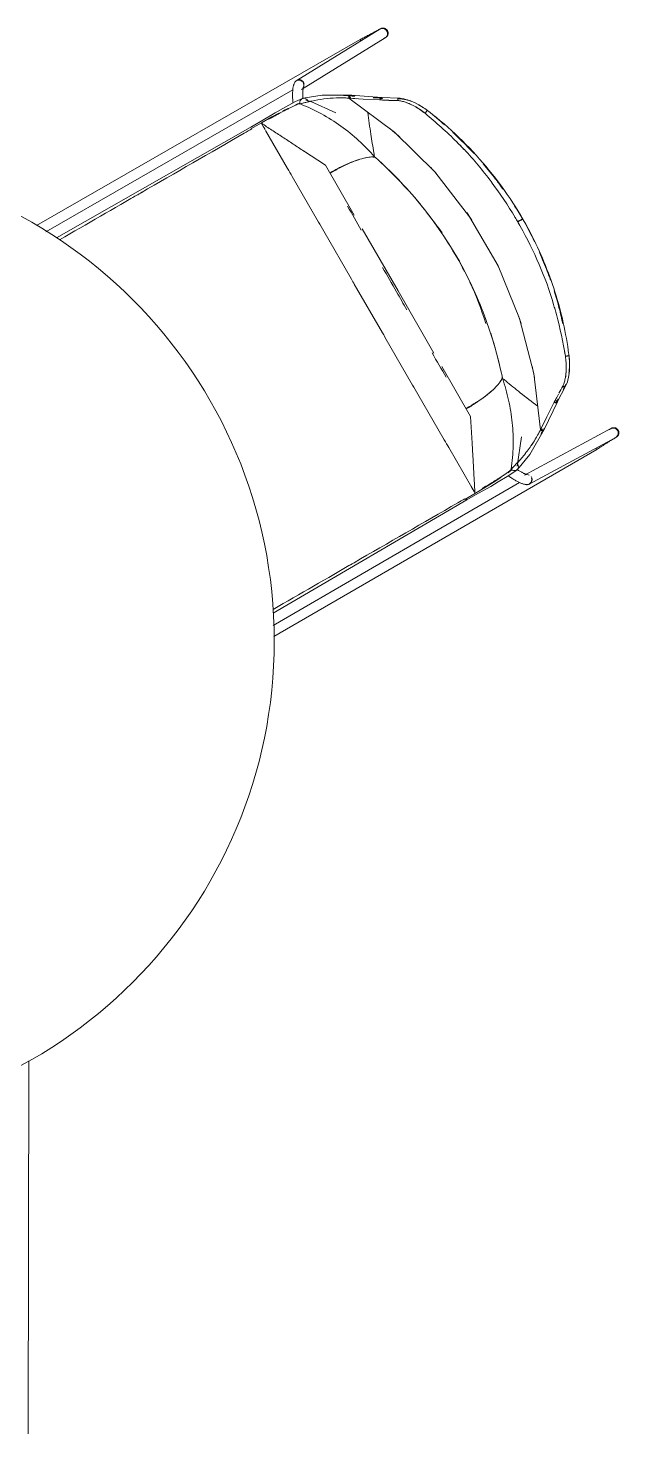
# Model space of a CAD drawing. Header units: millimetres. Extents: x 155927 to 317870, y -36033 to 97293.
# Drawn here: x 195784 to 196427, y 32058 to 33588 of the extents above; entities that cross this region are included whole.
import ezdxf

# ---------------------------------------------------------------- set-up
doc = ezdxf.new("R2010")
doc.units = ezdxf.units.MM
doc.header["$MEASUREMENT"] = 0
doc.layers.add('I-FURN', color=8, linetype='CONTINUOUS', lineweight=9)

msp = doc.modelspace()

# ---------------------------------------------------------------- linework, layer by layer
at = {"layer": 'I-FURN'}
for p, q in [((196167, 33586.7), (196076, 33530.5)), ((196160, 33583), (196160.7, 33583.3)), ((196160.7, 33583.3), (196161.3, 33583.7)), ((196161.3, 33583.7), (196162, 33584)), ((196162, 33584), (196162.6, 33584.3)), ((196162.6, 33584.3), (196163.2, 33584.6)), ((196163.2, 33584.6), (196163.7, 33584.9)), ((196163.7, 33584.9), (196164.2, 33585.2)), ((196164.2, 33585.2), (196164.7, 33585.5)), ((196164.7, 33585.5), (196165.2, 33585.7)), ((196165.2, 33585.7), (196165.6, 33585.9)), ((196165.6, 33585.9), (196166, 33586.1)), ((196166, 33586.1), (196166.3, 33586.3)), ((196166.3, 33586.3), (196166.7, 33586.5)), ((196166.7, 33586.5), (196166.9, 33586.6)), ((196166.9, 33586.6), (196167.2, 33586.8)), ((196167.1, 33586.7), (196168.4, 33587.3)), ((196167.2, 33586.8), (196167.4, 33586.9)), ((196167.4, 33586.9), (196167.3, 33586.8)), ((196167.4, 33586.9), (196167.6, 33587)), ((196167.6, 33587), (196167.4, 33586.9)), ((196167.7, 33587.1), (196167.6, 33587)), ((196167.6, 33587), (196167.7, 33587)), ((196167.7, 33587), (196167.8, 33587.1)), ((196167.8, 33587.1), (196167.7, 33587.1)), ((196167.8, 33587.1), (196167.8, 33587.1)), ((196167.8, 33587.1), (196167.9, 33587.1)), ((196167.9, 33587.1), (196167.8, 33587.1)), ((196167.9, 33587.1), (196168.1, 33587.2)), ((196167.9, 33587.1), (196167.9, 33587.1)), ((196168.1, 33587.2), (196168.3, 33587.3)), ((196168.3, 33587.3), (196168.5, 33587.4)), ((196168.4, 33587.3), (196169.8, 33587.4)), ((196168.5, 33587.4), (196168.7, 33587.5)), ((196168.7, 33587.5), (196168.9, 33587.6)), ((196168.9, 33587.6), (196169.1, 33587.6)), ((196169.1, 33587.6), (196169.3, 33587.7)), ((196169.3, 33587.7), (196169.5, 33587.7)), ((196169.5, 33587.7), (196169.7, 33587.7)), ((196169.7, 33587.7), (196170, 33587.8)), ((196169.8, 33587.4), (196171.2, 33587.2)), ((196170, 33587.8), (196170.2, 33587.8)), ((196170.2, 33587.8), (196170.4, 33587.8)), ((196170.4, 33587.8), (196170.6, 33587.8)), ((196170.6, 33587.8), (196170.8, 33587.8)), ((196170.8, 33587.8), (196171.1, 33587.7)), ((196171.1, 33587.7), (196171.3, 33587.7)), ((196171.2, 33587.2), (196172.5, 33586.7)), ((196171.3, 33587.7), (196171.5, 33587.7)), ((196171.5, 33587.7), (196171.7, 33587.6)), ((196171.7, 33587.6), (196171.9, 33587.6)), ((196171.9, 33587.6), (196172.1, 33587.5)), ((196172.1, 33587.5), (196172.3, 33587.4)), ((196172.3, 33587.4), (196172.6, 33587.4)), ((196172.5, 33586.7), (196173.6, 33585.8)), ((196172.6, 33587.4), (196172.8, 33587.3)), ((196172.8, 33587.3), (196173, 33587.2)), ((196173, 33587.2), (196173.1, 33587.1)), ((196173.1, 33587.1), (196173.3, 33587)), ((196173.3, 33587), (196173.5, 33586.8)), ((196173.5, 33586.8), (196173.7, 33586.7)), ((196173.6, 33585.8), (196174.5, 33584.6)), ((196173.7, 33586.7), (196173.9, 33586.6)), ((196173.9, 33586.6), (196174, 33586.4)), ((196174, 33586.4), (196174.2, 33586.3)), ((196174.2, 33586.3), (196174.4, 33586.1)), ((196174.4, 33586.1), (196174.5, 33586)), ((196174.5, 33586), (196174.7, 33585.8)), ((196174.5, 33584.6), (196175.1, 33583.3)), ((196174.7, 33585.8), (196174.8, 33585.6)), ((196174.8, 33585.6), (196174.9, 33585.5)), ((196174.9, 33585.5), (196175.1, 33585.3)), ((196175.1, 33585.3), (196175.2, 33585.1)), ((196175.1, 33583.3), (196175.2, 33581.9)), ((196175.2, 33585.1), (196175.2, 33585)), ((196175.2, 33585), (196175.3, 33584.8)), ((196175.3, 33584.8), (196175.4, 33584.6)), ((196175.4, 33584.6), (196175.5, 33584.4)), ((196175.5, 33584.4), (196175.6, 33584.2)), ((196175.6, 33584.2), (196175.7, 33584)), ((196175.7, 33584), (196175.7, 33583.8)), ((196175.7, 33583.8), (196175.8, 33583.6)), ((196175.8, 33583.6), (196175.8, 33583.4)), ((196175.8, 33583.4), (196175.9, 33583.2)), ((196145.4, 33575.3), (195793.5, 33373.1)), ((196081.8, 33521.1), (196172.7, 33577.3)), ((196145.4, 33575.2), (196146.4, 33575.7)), ((196145.4, 33575.2), (196145.5, 33575)), ((196145.5, 33575), (196145.8, 33574.5)), ((196145.8, 33574.5), (196146.2, 33573.7)), ((196146.4, 33575.7), (196147.3, 33576.2)), ((196147.3, 33576.2), (196148.2, 33576.7)), ((196148.2, 33576.7), (196149.2, 33577.2)), ((196149.2, 33577.2), (196150.1, 33577.7)), ((196150.1, 33577.7), (196151, 33578.2)), ((196151, 33578.2), (196151.9, 33578.7)), ((196151.9, 33578.7), (196152.8, 33579.1)), ((196152.8, 33579.1), (196153.6, 33579.6)), ((196153.6, 33579.6), (196154.5, 33580.1)), ((196154.5, 33580.1), (196155.3, 33580.5)), ((196155.3, 33580.5), (196156.2, 33580.9)), ((196156.2, 33580.9), (196157, 33581.4)), ((196157, 33581.4), (196157.8, 33581.8)), ((196157.8, 33581.8), (196158.5, 33582.2)), ((196158.5, 33582.2), (196159.3, 33582.6)), ((196159.3, 33582.6), (196160, 33583)), ((196171.2, 33576.4), (196170.8, 33576.2)), ((196171.5, 33576.6), (196171.2, 33576.4)), ((196171.8, 33576.8), (196171.5, 33576.6)), ((196172.1, 33576.9), (196171.8, 33576.8)), ((196172.3, 33577.1), (196172.1, 33576.9)), ((196172.6, 33577.2), (196172.3, 33577.1)), ((196172.4, 33577.1), (196172.6, 33577.2)), ((196173.7, 33578.1), (196172.6, 33577.2)), ((196172.6, 33577.2), (196172.8, 33577.3)), ((196172.7, 33577.3), (196172.6, 33577.2)), ((196172.9, 33577.3), (196172.7, 33577.3)), ((196172.8, 33577.3), (196172.9, 33577.4)), ((196172.9, 33577.4), (196173, 33577.4)), ((196173, 33577.4), (196172.9, 33577.4)), ((196172.9, 33577.4), (196172.9, 33577.3)), ((196173.2, 33577.5), (196173, 33577.4)), ((196173, 33577.4), (196173, 33577.4)), ((196173, 33577.4), (196173, 33577.4)), ((196173, 33577.4), (196173, 33577.4)), ((196173, 33577.4), (196173, 33577.4)), ((196173.4, 33577.7), (196173.2, 33577.5)), ((196173.6, 33577.8), (196173.4, 33577.7)), ((196173.8, 33577.9), (196173.6, 33577.8)), ((196174.5, 33579.2), (196173.7, 33578.1)), ((196174, 33578), (196173.8, 33577.9)), ((196174.1, 33578.2), (196174, 33578)), ((196174.3, 33578.3), (196174.1, 33578.2)), ((196174.4, 33578.5), (196174.3, 33578.3)), ((196174.6, 33578.7), (196174.4, 33578.5)), ((196175.1, 33580.5), (196174.5, 33579.2)), ((196174.7, 33578.8), (196174.6, 33578.7)), ((196174.9, 33579), (196174.7, 33578.8)), ((196175, 33579.2), (196174.9, 33579)), ((196175.1, 33579.4), (196175, 33579.2)), ((196175.2, 33581.9), (196175.1, 33580.5)), ((196175.2, 33579.6), (196175.1, 33579.4)), ((196175.3, 33579.7), (196175.2, 33579.6)), ((196175.4, 33579.9), (196175.3, 33579.7)), ((196175.5, 33580.1), (196175.4, 33579.9)), ((196175.6, 33580.3), (196175.5, 33580.1)), ((196175.7, 33580.6), (196175.6, 33580.3)), ((196175.8, 33581), (196175.7, 33580.8)), ((196175.7, 33580.8), (196175.7, 33580.6)), ((196175.9, 33581.4), (196175.8, 33581.2)), ((196175.8, 33581.2), (196175.8, 33581)), ((196175.9, 33583.2), (196175.9, 33582.9)), ((196175.9, 33582.9), (196175.9, 33582.7)), ((196175.9, 33582.7), (196175.9, 33582.5)), ((196175.9, 33582.5), (196175.9, 33582.3)), ((196175.9, 33582.3), (196175.9, 33582.1)), ((196175.9, 33582.1), (196175.9, 33581.8)), ((196175.9, 33581.8), (196175.9, 33581.6)), ((196175.9, 33581.6), (196175.9, 33581.4)), ((196072.4, 33522.1), (196072.3, 33521.3)), ((196072.5, 33522.8), (196072.4, 33522.1)), ((196072.6, 33523.6), (196072.5, 33522.8)), ((196072.8, 33524.3), (196072.6, 33523.6)), ((196072.9, 33524.9), (196072.8, 33524.3)), ((196073.1, 33525.6), (196072.9, 33524.9)), ((196073.2, 33526.2), (196073.1, 33525.6)), ((196073.4, 33526.9), (196073.2, 33526.2)), ((196073.7, 33527.5), (196073.4, 33526.9)), ((196074, 33528.2), (196073.7, 33527.5)), ((196074.4, 33528.9), (196074, 33528.2)), ((196074.9, 33529.6), (196074.4, 33528.9)), ((196083.6, 33522.3), (196083.5, 33521.9)), ((196083.7, 33522.6), (196083.6, 33522.3)), ((196083.8, 33523.1), (196083.7, 33522.9)), ((196083.7, 33522.9), (196083.7, 33522.6)), ((196083.8, 33523.3), (196083.8, 33523.2)), ((196083.8, 33523.2), (196083.8, 33523.1)), ((195803.6, 33366.2), (196072.4, 33520.6)), ((196075.4, 33508), (196071.1, 33505.7)), ((196072.2, 33518.9), (196072.1, 33518)), ((196072.1, 33518), (196072.1, 33517.2)), ((196072.1, 33517.2), (196072.1, 33516.3)), ((196072.1, 33516.3), (196072.1, 33515.3)), ((196072.1, 33515.3), (196072.1, 33514.4)), ((196072.1, 33514.4), (196072.1, 33513.4)), ((196072.1, 33513.4), (196072.1, 33512.4)), ((196072.1, 33512.4), (196072.1, 33511.4)), ((196072.1, 33511.4), (196072.2, 33510.4)), ((196072.3, 33520.6), (196072.2, 33519.7)), ((196072.2, 33519.7), (196072.2, 33518.9)), ((196072.2, 33510.4), (196072.2, 33509.3)), ((196072.2, 33509.3), (196072.3, 33508.3)), ((196072.3, 33521.3), (196072.3, 33520.6)), ((196072.3, 33508.3), (196072.3, 33507.2)), ((196072.3, 33507.2), (196072.4, 33506.1)), ((196082.9, 33511.3), (196075.4, 33508)), ((196080.4, 33508.9), (196081.1, 33509.9)), ((196081.1, 33509.9), (196081.9, 33510.7)), ((196082.9, 33511.3), (196084, 33511.6)), ((196083.9, 33511.5), (196082.9, 33511.3)), ((196083.2, 33518.5), (196083.1, 33517.8)), ((196083.1, 33517.8), (196083.1, 33517)), ((196083.1, 33517), (196083.1, 33516.3)), ((196083.1, 33516.3), (196083.1, 33515.5)), ((196083.1, 33515.5), (196083.1, 33514.6)), ((196083.1, 33514.6), (196083.1, 33513.8)), ((196083.1, 33513.8), (196083.1, 33512.9)), ((196083.1, 33512.9), (196083.1, 33512)), ((196083.1, 33512), (196083.1, 33511)), ((196083.3, 33520.4), (196083.2, 33519.8)), ((196083.2, 33519.8), (196083.2, 33519.2)), ((196083.2, 33519.2), (196083.2, 33518.5)), ((196083.4, 33520.9), (196083.3, 33520.4)), ((196083.5, 33521.9), (196083.4, 33521.4)), ((196083.4, 33521.4), (196083.4, 33520.9)), ((196104.2, 33515), (196083.4, 33511.5)), ((196084.5, 33511.5), (196083.9, 33511.5)), ((196085.2, 33511.4), (196084.5, 33511.5)), ((196086.4, 33511), (196085.2, 33511.4)), ((196087.5, 33510.1), (196086.4, 33511)), ((196092, 33507.8), (196086.5, 33509.5)), ((196088.5, 33509), (196087.5, 33510.1)), ((196089, 33507.5), (196088.5, 33509)), ((196119, 33495.7), (196092, 33507.8)), ((196135.5, 33514.9), (196104.2, 33515)), ((196133.2, 33513), (196133.3, 33513.5)), ((196133.2, 33512.5), (196133.2, 33513)), ((196133.3, 33512.1), (196133.2, 33512.5)), ((196133.3, 33513.5), (196133.5, 33513.9)), ((196133.6, 33511.6), (196133.3, 33512.1)), ((196182.8, 33474.7), (196133.4, 33511.6)), ((196133.4, 33511.6), (196148.8, 33510.5)), ((196133.5, 33513.9), (196133.8, 33514.3)), ((196134.2, 33512.9), (196133.6, 33511.6)), ((196133.6, 33511.6), (196135, 33512.6)), ((196133.6, 33511.6), (196135.1, 33512.6)), ((196135, 33512.6), (196133.6, 33511.6)), ((196133.6, 33511.6), (196135.1, 33512.6)), ((196133.8, 33514.3), (196134.2, 33514.6)), ((196134.2, 33514.6), (196134.6, 33514.8)), ((196135.1, 33514.9), (196134.3, 33513.3)), ((196134.6, 33514.8), (196135.1, 33514.9)), ((196169, 33512.3), (196135.5, 33514.9)), ((196138.9, 33513.6), (196136.9, 33513.8)), ((196148.8, 33510.5), (196166.6, 33509.6)), ((196169.9, 33511.6), (196160.1, 33512.1)), ((196166.6, 33509.6), (196186.7, 33508.9)), ((196167.1, 33510.4), (196167.2, 33510.9)), ((196167.2, 33510), (196167.1, 33510.4)), ((196167.2, 33510.9), (196167.3, 33511.3)), ((196167.4, 33509.6), (196167.2, 33510)), ((196167.3, 33511.3), (196167.6, 33511.7)), ((196167.5, 33511.3), (196167.3, 33510.9)), ((196167.3, 33510.9), (196167.3, 33510.4)), ((196167.3, 33510.4), (196167.4, 33510)), ((196167.4, 33510), (196167.5, 33509.6)), ((196167.7, 33511.7), (196167.5, 33511.3)), ((196167.6, 33511.7), (196167.9, 33512)), ((196168, 33512), (196167.7, 33511.7)), ((196167.9, 33512), (196168.2, 33512.2)), ((196168.4, 33512.2), (196168, 33512)), ((196168.2, 33512.2), (196168.6, 33512.3)), ((196168.8, 33512.3), (196168.4, 33512.2)), ((196168.6, 33512.3), (196169.1, 33512.3)), ((196169.9, 33511.4), (196168.7, 33510.5)), ((196188, 33511.5), (196168.8, 33512.3)), ((196169.2, 33512.3), (196168.8, 33512.3)), ((196169.1, 33512.3), (196169.4, 33512.1)), ((196169.6, 33512.1), (196169.2, 33512.3)), ((196190, 33510.8), (196186.1, 33510.9)), ((196186.6, 33510.6), (196186.5, 33510.2)), ((196186.5, 33510.2), (196186.5, 33509.7)), ((196186.5, 33509.7), (196186.5, 33509.3)), ((196186.5, 33509.3), (196186.7, 33508.9)), ((196186.8, 33511), (196186.6, 33510.6)), ((196187.1, 33511.3), (196186.8, 33511)), ((196187.5, 33511.5), (196187.1, 33511.3)), ((196187.8, 33511.5), (196187.5, 33511.5)), ((196188.2, 33511.5), (196187.8, 33511.5)), ((196193.2, 33510.9), (196187.9, 33511.5)), ((196188.6, 33511.4), (196188.2, 33511.5)), ((196188.9, 33511.1), (196188.6, 33511.4)), ((196189.2, 33510.8), (196188.9, 33511.1)), ((196199.9, 33508.8), (196193.2, 33510.9)), ((196204.6, 33506.8), (196199.9, 33508.8)), ((196209.5, 33504.3), (196204.6, 33506.8)), ((196053, 33495.6), (196039.8, 33487.8)), ((196049.4, 33491.1), (196057, 33495.3)), ((196061.4, 33500.3), (196053, 33495.6)), ((196071.1, 33505.7), (196061.4, 33500.3)), ((196061.4, 33497.7), (196066.8, 33500.5)), ((196075.2, 33504.5), (196078.2, 33505.6)), ((196079.2, 33505.9), (196080.1, 33505.9)), ((196214.1, 33501.4), (196209.5, 33504.3)), ((196216.3, 33495.4), (196216.2, 33495.2)), ((196216.5, 33495.6), (196216.3, 33495.4)), ((196216.8, 33495.9), (196216.5, 33495.6)), ((196217.1, 33496.3), (196216.8, 33495.9)), ((196217.4, 33496.7), (196217.1, 33496.3)), ((196217.7, 33497.1), (196217.4, 33496.7)), ((196218, 33497.4), (196217.7, 33497.1)), ((196218.2, 33497.7), (196218, 33497.4)), ((196218.4, 33498), (196218.2, 33497.7)), ((196218.5, 33498.2), (196218.4, 33498)), ((196218.6, 33498.2), (196218.5, 33498.2)), ((196028.4, 33481.1), (195815.3, 33359.8)), ((196026.6, 33478.2), (196038.2, 33484.8)), ((196039.8, 33487.8), (196026.7, 33480.1)), ((196028.5, 33481.1), (196028.4, 33481.1)), ((196028.4, 33480.9), (196028.6, 33480.6)), ((196028.8, 33480.8), (196028.6, 33481)), ((196038.2, 33484.8), (196049.4, 33491.1)), ((196066.7, 33435), (196042.7, 33476.5)), ((196046.2, 33488.7), (196050.4, 33490.9)), ((196050.4, 33490.9), (196050.5, 33491)), ((196226.8, 33431.4), (196182.8, 33474.7)), ((196084, 33454.2), (196107.9, 33438.6)), ((196107.9, 33438.6), (196139.2, 33384.3)), ((196264.6, 33382.5), (196226.8, 33431.4)), ((196100.3, 33376.8), (196071.6, 33426.5)), ((196147.7, 33369.6), (196186.8, 33301.9)), ((196295.5, 33329), (196264.6, 33382.5)), ((196316.9, 33377.4), (196317.2, 33377.5)), ((196317.2, 33377.5), (196317.6, 33377.8)), ((196317.4, 33377.1), (196317.2, 33377)), ((196317.9, 33377.4), (196317.4, 33377.1)), ((196317.6, 33377.8), (196318.2, 33378.1)), ((196318.4, 33377.7), (196317.9, 33377.4)), ((196318.2, 33378.1), (196318.8, 33378.5)), ((196319.1, 33378.1), (196318.4, 33377.7)), ((196318.8, 33378.5), (196319.5, 33378.9)), ((196319.8, 33378.5), (196319.1, 33378.1)), ((196319.5, 33378.9), (196320.2, 33379.3)), ((196320.5, 33378.9), (196319.8, 33378.5)), ((196320.2, 33379.3), (196320.9, 33379.6)), ((196321.1, 33379.2), (196320.5, 33378.9)), ((196320.9, 33379.6), (196321.5, 33380)), ((196321.7, 33379.6), (196321.1, 33379.2)), ((196321.5, 33380), (196321.9, 33380.2)), ((196322.1, 33379.8), (196321.7, 33379.6)), ((196321.9, 33380.2), (196322.1, 33380.4)), ((196322.1, 33380.4), (196322.2, 33380.4)), ((196322.4, 33380), (196322.1, 33379.8)), ((196322.5, 33380), (196322.4, 33380)), ((196136.1, 33314.8), (196106, 33366.8)), ((196318.9, 33271.9), (196295.5, 33329)), ((196169.9, 33256.2), (196139.2, 33309.4)), ((196186.8, 33301.9), (196225.8, 33234.2)), ((196334.4, 33212.2), (196318.9, 33271.9)), ((196202.6, 33199.5), (196172.5, 33251.7)), ((196234.3, 33219.6), (196265.6, 33165.3)), ((196368.7, 33230.8), (196368.8, 33230.8)), ((196368.8, 33230.8), (196369.1, 33230.8)), ((196369.1, 33230.8), (196369.4, 33230.9)), ((196369.4, 33230.9), (196369.8, 33230.9)), ((196369.8, 33230.9), (196370.2, 33231)), ((196370.2, 33231), (196370.7, 33231.1)), ((196370.7, 33231.1), (196371.2, 33231.1)), ((196371.2, 33231.1), (196371.7, 33231.2)), ((196371.7, 33231.2), (196372.1, 33231.3)), ((196372.1, 33231.3), (196372.4, 33231.3)), ((196372.4, 33231.3), (196372.6, 33231.3)), ((196372.6, 33231.3), (196372.7, 33231.4)), ((196373.3, 33220.4), (196373.1, 33214.9)), ((196373.2, 33225.9), (196373.3, 33220.4)), ((196341.7, 33150.9), (196334.4, 33212.2)), ((196371, 33203.1), (196368.9, 33198.1)), ((196372.5, 33209.8), (196371, 33203.1)), ((196373.1, 33214.9), (196372.5, 33209.8)), ((196237, 33139.9), (196208.3, 33189.7)), ((196356.5, 33180.7), (196359.5, 33186.3)), ((196369, 33198.3), (196359.9, 33181)), ((196362.8, 33192.6), (196365.9, 33198.4)), ((196369.2, 33200.3), (196366.3, 33194.8)), ((196360.1, 33181.4), (196345.6, 33151.1)), ((196348.4, 33164.8), (196356.5, 33180.7)), ((196356.9, 33181.4), (196357.2, 33181.1)), ((196357.2, 33181.1), (196357.6, 33180.8)), ((196357.6, 33180.8), (196358, 33180.6)), ((196358, 33180.6), (196358.5, 33180.6)), ((196358.5, 33180.6), (196358.9, 33180.6)), ((196360, 33182.8), (196358.7, 33182.2)), ((196359.9, 33182.6), (196358.8, 33180.5)), ((196359.3, 33180.7), (196359.7, 33180.9)), ((196359.7, 33180.9), (196359.9, 33181.2)), ((196360.8, 33184.3), (196359.9, 33182.6)), ((196359.9, 33181.2), (196360.1, 33181.6)), ((196360.1, 33181.6), (196360.2, 33182)), ((196265.6, 33165.3), (196267.3, 33136.3)), ((196341.7, 33150.9), (196348.4, 33164.8)), ((196316.4, 33111.3), (196320.9, 33143.2)), ((196418.2, 33152.1), (196324.1, 33101.4)), ((196329.3, 33091.8), (196423.5, 33142.4)), ((196345.6, 33151.1), (196330, 33123.9)), ((196343.4, 33151.8), (196341.8, 33151)), ((196341.8, 33151), (196343.4, 33151.8)), ((196343.4, 33151.8), (196341.8, 33151)), ((196343.4, 33151.8), (196341.8, 33151)), ((196341.8, 33151), (196343.2, 33150.9)), ((196342, 33150.6), (196341.8, 33151)), ((196342.4, 33150.3), (196342, 33150.6)), ((196342.8, 33150), (196342.4, 33150.3)), ((196343.3, 33149.8), (196342.8, 33150)), ((196343.7, 33149.8), (196343.3, 33149.8)), ((196343.5, 33150.8), (196345.4, 33150.7)), ((196344.2, 33149.9), (196343.7, 33149.8)), ((196344.7, 33150), (196344.2, 33149.9)), ((196345.1, 33150.3), (196344.7, 33150)), ((196345.4, 33150.7), (196345.1, 33150.3)), ((196416.4, 33151), (196416.7, 33151.2)), ((196416.7, 33151.2), (196417.1, 33151.4)), ((196417.1, 33151.4), (196417.4, 33151.6)), ((196417.4, 33151.6), (196417.6, 33151.7)), ((196417.6, 33151.7), (196417.8, 33151.9)), ((196417.8, 33151.9), (196418, 33152)), ((196418, 33152), (196417.9, 33151.9)), ((196418, 33152), (196418.2, 33152.1)), ((196418.2, 33152.1), (196418, 33152)), ((196418.1, 33152), (196419.4, 33152.6)), ((196418.2, 33152.1), (196418.3, 33152.2)), ((196418.3, 33152.2), (196418.2, 33152.1)), ((196418.3, 33152.2), (196418.4, 33152.2)), ((196418.4, 33152.2), (196418.3, 33152.2)), ((196418.4, 33152.2), (196418.5, 33152.3)), ((196418.5, 33152.3), (196418.4, 33152.2)), ((196418.5, 33152.3), (196418.7, 33152.4)), ((196418.5, 33152.3), (196418.5, 33152.3)), ((196418.5, 33152.3), (196418.5, 33152.3)), ((196418.7, 33152.4), (196418.9, 33152.5)), ((196419.3, 33139.8), (196418.7, 33139.4)), ((196418.9, 33152.5), (196419.1, 33152.6)), ((196419.1, 33152.6), (196419.3, 33152.7)), ((196419.3, 33152.7), (196419.5, 33152.8)), ((196419.8, 33140.2), (196419.3, 33139.8)), ((196419.4, 33152.6), (196420.8, 33152.7)), ((196419.5, 33152.8), (196419.7, 33152.8)), ((196419.7, 33152.8), (196419.9, 33152.9)), ((196420.4, 33140.5), (196419.8, 33140.2)), ((196419.9, 33152.9), (196420.1, 33153)), ((196420.1, 33153), (196420.3, 33153)), ((196420.3, 33153), (196420.5, 33153.1)), ((196420.9, 33140.8), (196420.4, 33140.5)), ((196420.5, 33153.1), (196420.7, 33153.1)), ((196420.7, 33153.1), (196421, 33153.1)), ((196420.8, 33152.7), (196422.2, 33152.5)), ((196421.3, 33141.1), (196420.9, 33140.8)), ((196421, 33153.1), (196421.2, 33153.1)), ((196421.2, 33153.1), (196421.4, 33153.1)), ((196421.8, 33141.4), (196421.3, 33141.1)), ((196421.4, 33153.1), (196421.6, 33153.1)), ((196421.6, 33153.1), (196421.8, 33153.1)), ((196421.8, 33153.1), (196422.1, 33153.1)), ((196422.2, 33141.6), (196421.8, 33141.4)), ((196422.1, 33153.1), (196422.3, 33153.1)), ((196422.2, 33152.5), (196423.5, 33152)), ((196422.5, 33141.8), (196422.2, 33141.6)), ((196422.3, 33153.1), (196422.5, 33153)), ((196422.5, 33153), (196422.7, 33153)), ((196422.9, 33142.1), (196422.5, 33141.8)), ((196422.7, 33153), (196422.9, 33152.9)), ((196422.9, 33152.9), (196423.1, 33152.8)), ((196423.2, 33142.2), (196422.9, 33142.1)), ((196423.1, 33152.8), (196423.3, 33152.8)), ((196423.4, 33142.4), (196423.2, 33142.2)), ((196423.3, 33152.8), (196423.5, 33152.7)), ((196423.7, 33142.6), (196423.4, 33142.4)), ((196423.5, 33152.7), (196423.7, 33152.6)), ((196423.5, 33152), (196424.6, 33151.1)), ((196424.7, 33143.4), (196423.6, 33142.5)), ((196423.7, 33152.6), (196423.9, 33152.5)), ((196423.9, 33142.7), (196423.7, 33142.6)), ((196423.8, 33142.6), (196423.9, 33142.7)), ((196423.9, 33152.5), (196424.1, 33152.4)), ((196423.9, 33142.7), (196424.1, 33142.8)), ((196424, 33142.8), (196423.9, 33142.7)), ((196424.2, 33142.9), (196424, 33142.8)), ((196424.1, 33152.4), (196424.3, 33152.3)), ((196424.1, 33142.8), (196424.2, 33142.9)), ((196424.3, 33143), (196424.2, 33142.9)), ((196424.2, 33142.9), (196424.3, 33142.9)), ((196424.2, 33142.9), (196424.2, 33142.9)), ((196424.3, 33152.3), (196424.5, 33152.2)), ((196424.4, 33143), (196424.3, 33143)), ((196424.3, 33142.9), (196424.3, 33143)), ((196424.3, 33143), (196424.3, 33143)), ((196424.3, 33143), (196424.3, 33143)), ((196424.6, 33143.1), (196424.4, 33143)), ((196424.5, 33152.2), (196424.7, 33152)), ((196424.6, 33151.1), (196425.5, 33150)), ((196424.8, 33143.3), (196424.6, 33143.1)), ((196424.7, 33152), (196424.9, 33151.9)), ((196425.5, 33144.5), (196424.7, 33143.4)), ((196424.9, 33143.4), (196424.8, 33143.3)), ((196424.9, 33151.9), (196425, 33151.8)), ((196425.1, 33143.6), (196424.9, 33143.4)), ((196425, 33151.8), (196425.2, 33151.6)), ((196425.3, 33143.7), (196425.1, 33143.6)), ((196425.2, 33151.6), (196425.3, 33151.5)), ((196425.3, 33151.5), (196425.5, 33151.3)), ((196425.4, 33143.9), (196425.3, 33143.7)), ((196425.6, 33144), (196425.4, 33143.9)), ((196425.5, 33151.3), (196425.6, 33151.1)), ((196425.5, 33150), (196426, 33148.6)), ((196426.1, 33145.8), (196425.5, 33144.5)), ((196425.6, 33151.1), (196425.8, 33151)), ((196425.7, 33144.2), (196425.6, 33144)), ((196425.8, 33144.4), (196425.7, 33144.2)), ((196425.8, 33151), (196425.9, 33150.8)), ((196426, 33144.5), (196425.8, 33144.4)), ((196425.9, 33150.8), (196426, 33150.6)), ((196426, 33150.6), (196426.1, 33150.4)), ((196426, 33148.6), (196426.2, 33147.2)), ((196426.1, 33144.7), (196426, 33144.5)), ((196426.1, 33150.4), (196426.2, 33150.4)), ((196426.2, 33147.2), (196426.1, 33145.8)), ((196426.2, 33144.9), (196426.1, 33144.7)), ((196426.2, 33150.4), (196426.3, 33150.2)), ((196426.3, 33145.1), (196426.2, 33144.9)), ((196426.3, 33150.2), (196426.4, 33150)), ((196426.4, 33145.3), (196426.3, 33145.1)), ((196426.4, 33150), (196426.4, 33149.8)), ((196426.4, 33149.8), (196426.5, 33149.6)), ((196426.5, 33145.5), (196426.4, 33145.3)), ((196426.5, 33149.6), (196426.6, 33149.4)), ((196426.6, 33145.7), (196426.5, 33145.5)), ((196426.6, 33149.4), (196426.7, 33149.2)), ((196426.7, 33146.1), (196426.6, 33145.9)), ((196426.6, 33145.9), (196426.6, 33145.7)), ((196426.7, 33149.2), (196426.7, 33149)), ((196426.7, 33149), (196426.8, 33148.8)), ((196426.8, 33146.6), (196426.7, 33146.3)), ((196426.7, 33146.3), (196426.7, 33146.1)), ((196426.8, 33148.8), (196426.8, 33148.5)), ((196426.8, 33148.5), (196426.9, 33148.3)), ((196426.9, 33147), (196426.8, 33146.8)), ((196426.8, 33146.8), (196426.8, 33146.6)), ((196426.9, 33148.3), (196426.9, 33148.1)), ((196426.9, 33148.1), (196426.9, 33147.9)), ((196426.9, 33147.9), (196426.9, 33147.7)), ((196426.9, 33147.7), (196426.9, 33147.4)), ((196426.9, 33147.4), (196426.9, 33147.2)), ((196426.9, 33147.2), (196426.9, 33147)), ((196051.7, 32925.8), (196402.8, 33129.5)), ((196266.9, 33088.2), (196241.9, 33131.4)), ((196401.8, 33130.9), (196402.3, 33130.1)), ((196402.3, 33130.1), (196402.6, 33129.6)), ((196402.6, 33129.6), (196402.8, 33129.5)), ((196402.9, 33129.5), (196402.8, 33129.5)), ((196403.8, 33130.1), (196402.9, 33129.5)), ((196404.7, 33130.6), (196403.8, 33130.1)), ((196405.6, 33131.2), (196404.7, 33130.6)), ((196406.4, 33131.8), (196405.6, 33131.2)), ((196407.3, 33132.3), (196406.4, 33131.8)), ((196408.2, 33132.9), (196407.3, 33132.3)), ((196409.1, 33133.4), (196408.2, 33132.9)), ((196409.9, 33133.9), (196409.1, 33133.4)), ((196410.7, 33134.5), (196409.9, 33133.9)), ((196411.6, 33135), (196410.7, 33134.5)), ((196412.4, 33135.5), (196411.6, 33135)), ((196413.2, 33136), (196412.4, 33135.5)), ((196413.9, 33136.4), (196413.2, 33136)), ((196414.7, 33136.9), (196413.9, 33136.4)), ((196415.4, 33137.4), (196414.7, 33136.9)), ((196416.1, 33137.8), (196415.4, 33137.4)), ((196416.8, 33138.3), (196416.1, 33137.8)), ((196417.5, 33138.7), (196416.8, 33138.3)), ((196418.1, 33139.1), (196417.5, 33138.7)), ((196418.7, 33139.4), (196418.1, 33139.1)), ((196315.9, 33114.5), (196316.9, 33113.3)), ((196330, 33123.9), (196316.6, 33107.7)), ((196316.9, 33113.3), (196317.5, 33111.9)), ((196317.4, 33109.2), (196317.1, 33108.6)), ((196317.6, 33110.5), (196317.4, 33109.2)), ((196317.5, 33111.9), (196317.6, 33110.5)), ((196292, 33094.5), (196281.9, 33088.4)), ((196295.8, 33094.1), (196287.6, 33089.3)), ((196298.7, 33098.8), (196292, 33094.5)), ((196305.3, 33099.9), (196295.8, 33094.1)), ((196309.5, 33102.5), (196305.3, 33099.9)), ((196307.3, 33100.2), (196306.4, 33100.8)), ((196309.6, 33106.8), (196306.5, 33104.1)), ((196308.2, 33099.6), (196307.3, 33100.2)), ((196309.1, 33099), (196308.2, 33099.6)), ((196310, 33098.5), (196309.1, 33099)), ((196316.2, 33107.3), (196309.5, 33102.5)), ((196310.8, 33097.9), (196310, 33098.5)), ((196311.7, 33097.4), (196310.8, 33097.9)), ((196312.6, 33096.9), (196311.7, 33097.4)), ((196313.4, 33096.4), (196312.6, 33096.9)), ((196314, 33106.4), (196312.8, 33106.4)), ((196314.2, 33095.9), (196313.4, 33096.4)), ((196315.2, 33106.7), (196314, 33106.4)), ((196315, 33095.4), (196314.2, 33095.9)), ((196315.8, 33095), (196315, 33095.4)), ((196316.6, 33094.6), (196315.8, 33095)), ((196316.9, 33108.1), (196316.1, 33107.3)), ((196316.8, 33107.1), (196316.1, 33107.6)), ((196316.8, 33108.1), (196316.2, 33107.3)), ((196317.4, 33094.2), (196316.6, 33094.6)), ((196317.1, 33108.6), (196316.8, 33108.1)), ((196317.6, 33106.7), (196316.8, 33107.1)), ((196318.1, 33093.8), (196317.4, 33094.2)), ((196318.4, 33106.2), (196317.6, 33106.7)), ((196319.1, 33105.8), (196318.4, 33106.2)), ((196319.8, 33105.4), (196319.1, 33105.8)), ((196320.5, 33105), (196319.8, 33105.4)), ((196321.2, 33104.6), (196320.5, 33105)), ((196321.9, 33104.2), (196321.2, 33104.6)), ((196322.5, 33103.9), (196321.9, 33104.2)), ((196323.1, 33103.6), (196322.5, 33103.9)), ((196323.7, 33103.4), (196323.1, 33103.6)), ((196324.2, 33103.1), (196323.7, 33103.4)), ((196324.7, 33102.9), (196324.2, 33103.1)), ((196325.2, 33102.7), (196324.7, 33102.9)), ((196325.6, 33102.5), (196325.2, 33102.7)), ((196326, 33102.4), (196325.6, 33102.5)), ((196326.3, 33102.3), (196326, 33102.4)), ((196326.6, 33102.2), (196326.3, 33102.3)), ((196326.8, 33102.2), (196326.6, 33102.2)), ((196326.9, 33102.1), (196326.8, 33102.2)), ((196327, 33102.1), (196326.9, 33102.1)), ((196319, 33093.6), (196050.8, 32938)), ((196270.9, 33081.9), (196259.3, 33075.1)), ((196274.2, 33081.7), (196261, 33074.2)), ((196281.9, 33088.4), (196270.9, 33081.9)), ((196287.6, 33089.3), (196274.2, 33081.7)), ((196282.3, 33089.4), (196278.2, 33086.8)), ((196318.9, 33093.5), (196318.1, 33093.8)), ((196319.6, 33093.1), (196318.9, 33093.5)), ((196320.3, 33092.8), (196319.6, 33093.1)), ((196321, 33092.5), (196320.3, 33092.8)), ((196321.6, 33092.3), (196321, 33092.5)), ((196322.3, 33092), (196321.6, 33092.3)), ((196323, 33091.8), (196322.3, 33092)), ((196323.6, 33091.6), (196323, 33091.8)), ((196324.3, 33091.5), (196323.6, 33091.6)), ((196324.9, 33091.3), (196324.3, 33091.5)), ((196325.6, 33091.2), (196324.9, 33091.3)), ((196326.3, 33091.1), (196325.6, 33091.2)), ((196327.1, 33091.1), (196326.3, 33091.1)), ((196328, 33091.2), (196327.1, 33091.1)), ((196261.5, 33074.5), (196050.9, 32951.2)), ((196260.5, 33075.7), (196260.9, 33075.2)), ((196260.9, 33075.2), (196261.1, 33074.9)), ((196261.1, 33074.9), (196261.3, 33074.6)), ((196261.3, 33074.6), (196261.5, 33074.5)), ((196261.5, 33074.7), (196261.4, 33075)), ((196261.5, 33074.5), (196261.5, 33074.7)), ((196261.5, 33074.5), (196261.5, 33074.5)), ((195784.5, 32058.5), (195785.3, 32464.4))]:
    msp.add_line(p, q, dxfattribs=at)
for start, end in [(0, 180), (180, 0)]:
    msp.add_arc((195527.1, 32921.1), 525, start, end, dxfattribs=at)
for centre, major_axis, ratio, start_param, end_param in [((196078.9, 33525.8), (2.89, -4.68), 0.969889, 1.801948, 4.158143), ((196079.2, 33526.2), (4.37, -3.35), 0.969753, 3.147699, 3.409499), ((196079.2, 33526.2), (4.37, -3.35), 0.969753, 2.362301, 2.8859), ((196079.2, 33526.2), (4.37, -3.35), 0.969753, 0.791505, 2.362301), ((196078.9, 33525.8), (2.89, -4.68), 0.969889, 0.492951, 1.540149), ((196326.7, 33096.6), (-2.61, 4.84), 0.969889, 5.266635, 6.052033), ((196326.7, 33096.6), (-2.61, 4.84), 0.969889, 2.386842, 4.481237), ((196327.2, 33096.7), (-0.72, 5.45), 0.969753, 3.920884, 5.229881), ((196327.2, 33096.7), (-0.72, 5.45), 0.969753, 2.873687, 3.659085)]:
    msp.add_ellipse(centre, major_axis=major_axis, ratio=ratio, start_param=start_param, end_param=end_param, dxfattribs=at)
for points in [[(196145.4, 33575.2), (196145.4, 33575.2), (196145.4, 33575.2), (196145.4, 33575.1)], [(196082.9, 33511.1), (196082.2, 33510.9), (196080.9, 33510), (196079.9, 33507.8), (196080, 33506.1), (196080.3, 33505.3)], [(196080.3, 33505.3), (196082.6, 33506), (196085, 33506.7), (196087.5, 33507.3)], [(196137.2, 33513.9), (196133.9, 33514.2), (196130.6, 33514.4), (196127.3, 33514.5)], [(196128.2, 33511.9), (196130, 33511.8), (196131.8, 33511.7), (196133.6, 33511.6)], [(196141.8, 33511), (196138.9, 33511.2), (196136.2, 33511.4), (196133.6, 33511.6)], [(196137, 33513.9), (196138, 33513.8), (196138.9, 33513.7), (196139.9, 33513.6)], [(196159.6, 33512.1), (196162.9, 33511.9), (196166.3, 33511.8), (196169.9, 33511.6)], [(196189.2, 33510.8), (196188.6, 33510.8), (196188.1, 33510.8), (196187.5, 33510.9)], [(196195, 33507.1), (196198.2, 33506), (196201.7, 33504.3), (196205.3, 33502.4)], [(196080.3, 33505.3), (196088.3, 33502.2), (196103.7, 33495), (196125, 33481.5), (196144.2, 33465.8), (196155.7, 33454.1), (196161.1, 33448)], [(196205.3, 33502.4), (196207.2, 33501.4), (196210.8, 33499.2), (196214.4, 33496.5), (196216.1, 33495.1)], [(196218.6, 33498.2), (196216.7, 33499.6), (196213, 33502.3), (196209.2, 33504.4), (196207.3, 33505.4)], [(196213.2, 33497.4), (196214.2, 33496.6), (196215.2, 33495.9), (196216.1, 33495.1)], [(196250.5, 33464), (196239.7, 33474.9), (196228.2, 33485.3), (196216.1, 33495.1)], [(196216.1, 33495.1), (196217, 33494.4), (196218, 33493.6), (196218.9, 33492.8)], [(196219.8, 33497.3), (196225.9, 33492.5), (196231.7, 33487.5), (196237.4, 33482.4)], [(196019.5, 33473.5), (196022.3, 33475.1), (196025.1, 33476.7), (196027.8, 33478.3)], [(196042.2, 33477.4), (196040.8, 33479.7), (196039.5, 33482), (196038.2, 33484.3)], [(196250.6, 33464), (196253.2, 33461.3), (196255.8, 33458.6), (196258.4, 33455.9)], [(196152, 33446.9), (196151.4, 33446.7), (196150.7, 33446.6), (196150, 33446.4)], [(196160.5, 33452.2), (196160.7, 33450.8), (196160.9, 33449.4), (196161.1, 33448)], [(196288.2, 33420.5), (196278.9, 33432.8), (196269.3, 33444.9), (196258.5, 33456)], [(196066.7, 33435), (196068.3, 33432.2), (196069.9, 33429.3), (196071.6, 33426.5)], [(196144.6, 33444.9), (196143.3, 33444.5), (196141.8, 33444), (196140.4, 33443.4)], [(196165.4, 33444.2), (196176.5, 33434.1), (196186.9, 33423.3), (196196.9, 33412.1)], [(196228.6, 33429.2), (196226.5, 33431.6), (196224.4, 33433.9), (196222.3, 33436.2)], [(196279.3, 33440.1), (196283.9, 33434.7), (196288.5, 33429.3), (196292.7, 33423.6)], [(196314.2, 33381.8), (196306.3, 33395.1), (196297.5, 33407.8), (196288.3, 33420.3)], [(196293, 33423.3), (196295.7, 33419.8), (196298.3, 33416.1), (196300.9, 33412.4)], [(195897.7, 33403.1), (195901.6, 33405.4), (195905.6, 33407.7), (195909.6, 33410)], [(196146.8, 33367.8), (196141.8, 33376.6), (196136.8, 33385.4), (196131.9, 33394.1)], [(196267, 33379), (196265.2, 33381.7), (196263.3, 33384.5), (196261.4, 33387.2)], [(196313.5, 33394.5), (196316.6, 33389.7), (196319.6, 33384.9), (196322.5, 33380)], [(196100.3, 33376.8), (196102.2, 33373.5), (196104.1, 33370.2), (196106, 33366.9)], [(196313, 33383.8), (196315.4, 33379.8), (196317.7, 33375.8), (196320, 33371.7)], [(196317.1, 33376.9), (196316.1, 33378.5), (196315.2, 33380.1), (196314.2, 33381.7)], [(196319.6, 33372.4), (196318.7, 33374.1), (196317.8, 33375.7), (196316.8, 33377.3)], [(196340.1, 33330.7), (196334, 33345), (196327.1, 33358.8), (196319.6, 33372.4)], [(196322.2, 33380.4), (196326.9, 33372.2), (196331.2, 33363.8), (196335.3, 33355.2)], [(196239, 33357.6), (196246.9, 33345.3), (196254.8, 33332.7), (196261.2, 33319.5)], [(196340.5, 33343.8), (196342, 33340.3), (196343.5, 33336.7), (196345, 33333.2)], [(196297.9, 33324), (196296.5, 33327), (196295.1, 33329.9), (196293.6, 33332.9)], [(196355.9, 33287), (196351.4, 33301.8), (196346.6, 33316.5), (196340.2, 33330.6)], [(196345.1, 33332.9), (196347.7, 33326.5), (196350.3, 33320.1), (196352.7, 33313.6)], [(196136.1, 33314.8), (196137.2, 33312.8), (196138.3, 33310.9), (196139.5, 33308.9)], [(196264.9, 33311.5), (196272, 33297), (196277.3, 33281.9), (196282.1, 33266.5)], [(196355.9, 33287), (196357, 33283.4), (196358, 33279.8), (196359, 33276.2)], [(196320.5, 33266.6), (196319.7, 33269.3), (196318.8, 33271.9), (196317.9, 33274.5)], [(196368.7, 33230.8), (196366.3, 33246.1), (196363, 33261.2), (196359, 33276.2)], [(196169.9, 33256.2), (196170.8, 33254.7), (196171.6, 33253.2), (196172.5, 33251.7)], [(196287.5, 33255.8), (196292.2, 33241.5), (196296, 33227), (196299.2, 33212.3)], [(196239.2, 33208.2), (196234.1, 33216.9), (196228.9, 33225.6), (196223.8, 33234.4)], [(196367.6, 33237.6), (196368, 33235.3), (196368.4, 33233), (196368.7, 33230.8)], [(196371.3, 33240.6), (196371.7, 33238), (196372.1, 33235.5), (196372.5, 33232.9)], [(196372.5, 33232.9), (196372.5, 33232.4), (196372.6, 33231.9), (196372.7, 33231.4)], [(196335.3, 33205.9), (196334.5, 33210.6), (196333.6, 33215.3), (196332.6, 33220)], [(196369.7, 33217.8), (196369.6, 33213.7), (196369.3, 33209.5), (196368.6, 33206.5)], [(196368.7, 33230.8), (196369.1, 33228.6), (196369.6, 33224.1), (196369.7, 33219.9), (196369.7, 33217.8)], [(196300.4, 33206.7), (196303, 33198.9), (196307.4, 33183.2), (196311.4, 33158.6), (196312.4, 33133.5), (196311, 33116.5), (196309.7, 33108)], [(196300.4, 33206.7), (196301.5, 33205.8), (196302.7, 33204.9), (196303.8, 33204.1)], [(196202.6, 33199.5), (196204.5, 33196.2), (196206.4, 33192.9), (196208.3, 33189.7)], [(196289.5, 33194), (196288.3, 33192.9), (196287, 33191.7), (196285.6, 33190.6)], [(196295.8, 33200.4), (196295.1, 33199.6), (196294.4, 33198.7), (196293.6, 33197.9)], [(196361.2, 33189.6), (196359.7, 33186.7), (196358.2, 33183.8), (196356.7, 33181.1)], [(196365.9, 33198.4), (196364.5, 33195.7), (196363.1, 33193.1), (196361.7, 33190.5)], [(196366.3, 33194.7), (196367.1, 33196.4), (196368, 33198), (196368.9, 33199.7)], [(196359.9, 33182.5), (196359.5, 33181.8), (196359.2, 33181.1), (196358.8, 33180.4)], [(196360, 33181.6), (196360, 33181.5), (196360, 33181.2), (196359.8, 33180.8), (196359.6, 33180.6), (196359.5, 33180.5)], [(196359.9, 33182.5), (196360.2, 33183.2), (196360.6, 33183.8), (196360.9, 33184.5)], [(196237, 33139.9), (196238.7, 33137.1), (196240.3, 33134.2), (196242, 33131.4)], [(196339.8, 33147.3), (196340.5, 33148.5), (196341.1, 33149.7), (196341.8, 33151)], [(196345.7, 33152.3), (196345.7, 33152.2), (196345.8, 33151.8), (196345.7, 33151.3), (196345.5, 33150.8), (196345.1, 33150.4), (196344.7, 33150.1), (196344.2, 33149.9), (196343.6, 33149.9), (196343.1, 33150), (196342.5, 33150.2), (196342.1, 33150.5), (196341.9, 33150.8), (196341.8, 33151)], [(196344.5, 33150.8), (196343.8, 33149.3), (196343, 33147.7), (196342.2, 33146.2)], [(196314.9, 33113.3), (196313.2, 33111.4), (196311.5, 33109.7), (196309.7, 33108)], [(196270.4, 33082.1), (196269.1, 33084.4), (196267.8, 33086.6), (196266.4, 33089)], [(196259.4, 33075.7), (196256.8, 33074.3), (196254.2, 33072.8), (196251.7, 33071.3)], [(196141.1, 33007.4), (196138.3, 33005.9), (196135.6, 33004.3), (196132.8, 33002.7)]]:
    msp.add_open_spline(points, degree=3, dxfattribs=at)
for points, knots in [([(196080.3, 33505.3), (196084.3, 33506.5), (196092.7, 33508.6), (196106.1, 33510.9), (196117.7, 33511.9), (196124.7, 33511.9), (196127.2, 33511.9)], [0, 0, 0, 0, 0.25, 0.5, 0.75, 0.8847092, 0.8847092, 0.8847092, 0.8847092]), ([(196087.5, 33507.3), (196089.2, 33507.7), (196095.3, 33509.1), (196101.6, 33510.1), (196106.1, 33510.7)], [0.1451812, 0.1451812, 0.1451812, 0.1451812, 0.25, 0.4999852, 0.4999852, 0.4999852, 0.4999852]), ([(196106.1, 33510.7), (196110.6, 33511.3), (196119.8, 33512), (196128.9, 33511.9), (196133.6, 33511.6)], [0.5, 0.5, 0.5, 0.5, 0.75, 0.9999715, 0.9999715, 0.9999715, 0.9999715]), ([(196133.6, 33511.6), (196133.5, 33511.8), (196133.3, 33512.1), (196133.2, 33512.7), (196133.3, 33513.3), (196133.6, 33514), (196134.2, 33514.7), (196135.1, 33515), (196135.8, 33514.9), (196136.4, 33514.6), (196136.8, 33514.2), (196137, 33513.9)], [-1, -1, -1, -1, -0.916667, -0.833333, -0.75, -0.666667, -0.5, -0.333333, -0.25, -0.166667, 0, 0, 0, 0]), ([(196137, 33513.9), (196136.8, 33514.3), (196136.3, 33514.7), (196135.5, 33514.9), (196135.2, 33514.9), (196135.1, 33514.9)], [-1, -1, -1, -1, -0.4, -0.2, 0, 0, 0, 0]), ([(196167.4, 33509.6), (196170.4, 33509.4), (196176.7, 33509.2), (196183.3, 33509), (196186.7, 33508.9)], [0, 0, 0, 0, 0.5, 0.9994257, 0.9994257, 0.9994257, 0.9994257]), ([(196186.7, 33508.9), (196186.6, 33509), (196186.5, 33509.3), (196186.4, 33509.7), (196186.5, 33510.2), (196186.6, 33510.7), (196187.1, 33511.3), (196187.7, 33511.6), (196188.2, 33511.5), (196188.6, 33511.4), (196188.9, 33511.1), (196189.1, 33510.9), (196189.1, 33510.8)], [-1, -1, -1, -1, -0.916667, -0.833333, -0.75, -0.666667, -0.5, -0.333333, -0.25, -0.166667, -0.083333, 0, 0, 0, 0]), ([(196186.7, 33508.9), (196187.8, 33508.9), (196190.4, 33508.5), (196193.4, 33507.6), (196195, 33507.1)], [0, 0, 0, 0, 0.1666667, 0.3333056, 0.3333056, 0.3333056, 0.3333056]), ([(196200.5, 33508.2), (196199.8, 33508.5), (196198.3, 33509.1), (196196, 33509.8), (196193, 33510.5), (196191.1, 33510.8), (196190, 33510.8)], [0.594049, 0.594049, 0.594049, 0.594049, 0.6666667, 0.75, 0.8333333, 1, 1, 1, 1]), ([(196195, 33507.1), (196195.8, 33506.8), (196197.5, 33506.2), (196200, 33505.1), (196202.6, 33503.9), (196205.3, 33502.4), (196208.1, 33500.8), (196210.4, 33499.3), (196211.9, 33498.3), (196212.4, 33497.9)], [0.3333333, 0.3333333, 0.3333333, 0.3333333, 0.4166667, 0.5, 0.5833333, 0.6666667, 0.75, 0.8333333, 0.8844325, 0.8844325, 0.8844325, 0.8844325]), ([(196200.5, 33508.5), (196199.3, 33508.9), (196197.3, 33509.6), (196195.7, 33509.9), (196195.1, 33510)], [0.5492901, 0.5492901, 0.5492901, 0.5492901, 0.6666667, 0.7441692, 0.7441692, 0.7441692, 0.7441692]), ([(196080.3, 33505.5), (196080.3, 33505.6), (196079.8, 33505.7), (196078.5, 33505.3), (196076.8, 33504.6), (196074.6, 33503.6), (196071.8, 33502.3), (196068.6, 33500.7), (196063.7, 33498.2), (196058.1, 33495.2), (196052, 33491.9), (196048.8, 33490.1), (196047.2, 33489.3)], [-0.9696726, -0.9696726, -0.9696726, -0.9696726, -0.875, -0.8125, -0.75, -0.6875, -0.625, -0.5625, -0.5, -0.375, -0.3125, -0.25, -0.25, -0.25, -0.25]), ([(196160.4, 33452.2), (196159.3, 33458.9), (196156.9, 33473.4), (196154.9, 33488.2), (196153.9, 33496.2)], [-0.9105873, -0.9105873, -0.9105873, -0.9105873, -0.5, -0.0187537, -0.0187537, -0.0187537, -0.0187537]), ([(196219.9, 33497.3), (196218.1, 33498.6), (196215.4, 33500.6), (196211.6, 33502.9), (196209.8, 33503.9), (196208.9, 33504.4)], [0, 0, 0, 0, 0.1666667, 0.25, 0.3333333, 0.3333333, 0.3333333, 0.3333333]), ([(196216.2, 33495.2), (196216.2, 33495.2), (196216.3, 33495.4), (196216.5, 33495.6), (196216.9, 33496), (196217.4, 33496.7), (196217.9, 33497.3), (196218.2, 33497.7), (196218.5, 33498), (196218.6, 33498.2), (196218.6, 33498.2)], [-0.9166667, -0.9166667, -0.9166667, -0.9166667, -0.8333333, -0.75, -0.6666667, -0.5, -0.3333333, -0.25, -0.1666667, 0, 0, 0, 0]), ([(196372.5, 33232.9), (196370.9, 33244.5), (196366.9, 33267.3), (196354.8, 33312.1), (196335.9, 33357.8), (196309.2, 33402.8), (196283.1, 33437.6), (196253.3, 33469.5), (196231.4, 33488.4), (196219.9, 33497.3)], [0, 0, 0, 0, 0.111111, 0.222222, 0.444444, 0.583333, 0.722222, 0.861111, 1, 1, 1, 1]), ([(196026.7, 33479.5), (196026.6, 33479.6), (196026.6, 33480), (196026.7, 33480.2), (196027, 33480.1), (196027.2, 33479.9)], [-0.7, -0.7, -0.7, -0.7, -0.6, -0.4, -0.2, -0.2, -0.2, -0.2]), ([(196038.2, 33484.3), (196042, 33481.8), (196047.6, 33478.1), (196055.2, 33473.1), (196061, 33469.3), (196066.8, 33465.5), (196072.7, 33461.7), (196078.6, 33457.8), (196082.5, 33455.2), (196084.4, 33454)], [-0.999743, -0.999743, -0.999743, -0.999743, -0.8333333, -0.75, -0.6666667, -0.5833333, -0.5, -0.4166667, -0.3333333, -0.3333333, -0.3333333, -0.3333333]), ([(196188.7, 33469.3), (196186.2, 33471.5), (196182.6, 33474.6), (196178.9, 33477.6), (196177.8, 33478.5)], [-0.11702564, -0.11702564, -0.11702564, -0.11702564, -0.09090909, -0.07954338, -0.07954338, -0.07954338, -0.07954338]), ([(196019.5, 33473.5), (195982.2, 33451.9), (195915.3, 33413.3), (195848.2, 33374.6), (195818.7, 33357.5)], [0.0399848, 0.0399848, 0.0399848, 0.0399848, 0.5, 0.8628974, 0.8628974, 0.8628974, 0.8628974]), ([(196246.4, 33474.4), (196250.3, 33470.7), (196258, 33463.1), (196265.7, 33455.4), (196269.5, 33451.5)], [-0.7681843, -0.7681843, -0.7681843, -0.7681843, -0.6666667, -0.5624253, -0.5624253, -0.5624253, -0.5624253]), ([(196258.4, 33455.9), (196257.1, 33457.2), (196254.5, 33460), (196251.9, 33462.6), (196250.5, 33463.9)], [-0.36909277, -0.36909277, -0.36909277, -0.36909277, -0.33333333, -0.29717322, -0.29717322, -0.29717322, -0.29717322]), ([(196112.6, 33430.4), (196116.2, 33432.4), (196123.2, 33436.2), (196133.6, 33441), (196143.2, 33444.6), (196151.6, 33446.9), (196157.8, 33447.8), (196160.8, 33447.6), (196161.9, 33447.4)], [-1, -1, -1, -1, -0.8333333, -0.6666667, -0.5, -0.3333333, -0.1666667, -0.0332351, -0.0332351, -0.0332351, -0.0332351]), ([(196162.3, 33446.9), (196161.6, 33447.2), (196159.8, 33447.6), (196157.4, 33447.6), (196156.1, 33447.5), (196156.1, 33447.5)], [-1, -1, -1, -1, -0.8928571, -0.7857143, -0.7840531, -0.7840531, -0.7840531, -0.7840531]), ([(196300.4, 33206.8), (196298, 33218.4), (196292.4, 33241.3), (196277.5, 33286.2), (196252.2, 33339.7), (196218.5, 33388.4), (196187.4, 33423.4), (196170.7, 33439.4), (196162.2, 33447)], [0, 0, 0, 0, 0.125, 0.25, 0.5, 0.75, 0.875, 0.9953796, 0.9953796, 0.9953796, 0.9953796]), ([(196138.8, 33442.8), (196136, 33441.8), (196130.2, 33439.3), (196121.3, 33434.8), (196115.6, 33431.5), (196112.9, 33429.9)], [-0.4285714, -0.4285714, -0.4285714, -0.4285714, -0.2857143, -0.1428571, -0.0148421, -0.0148421, -0.0148421, -0.0148421]), ([(196204.9, 33403.4), (196209.9, 33397.5), (196219.9, 33384.9), (196229.7, 33372), (196234.7, 33365.1)], [-0.7823925, -0.7823925, -0.7823925, -0.7823925, -0.7, -0.609839, -0.609839, -0.609839, -0.609839]), ([(196196.4, 33281.4), (196192.6, 33287.9), (196183.7, 33303.3), (196175, 33318.6), (196169.9, 33327.4)], [-0.5757065, -0.5757065, -0.5757065, -0.5757065, -0.5, -0.3971255, -0.3971255, -0.3971255, -0.3971255]), ([(196356.4, 33301.9), (196358.4, 33295.6), (196362.1, 33283.7), (196364.7, 33271.6), (196365.9, 33265.9)], [0.5416307, 0.5416307, 0.5416307, 0.5416307, 0.6666667, 0.7773792, 0.7773792, 0.7773792, 0.7773792]), ([(196359, 33276.2), (196358.5, 33278), (196357.5, 33281.6), (196356.4, 33285.2), (196355.9, 33287)], [0.29718056, 0.29718056, 0.29718056, 0.29718056, 0.33333333, 0.36907718, 0.36907718, 0.36907718, 0.36907718]), ([(196372.6, 33212.4), (196372.6, 33212.9), (196372.8, 33214.3), (196373, 33216.8), (196373.2, 33219.8), (196373.2, 33223), (196373.1, 33227.4), (196372.8, 33230.7), (196372.5, 33232.9)], [0.4578685, 0.4578685, 0.4578685, 0.4578685, 0.5, 0.5833333, 0.6666667, 0.75, 0.8333333, 1, 1, 1, 1]), ([(196368.7, 33230.8), (196369.1, 33228.6), (196369.5, 33225.2), (196369.7, 33220.9), (196369.7, 33217.8), (196369.6, 33214.7), (196369.4, 33211.8), (196369, 33209), (196368.4, 33205.6), (196367.5, 33201.8), (196366.5, 33199.4), (196365.9, 33198.4)], [0, 0, 0, 0, 0.166667, 0.25, 0.333333, 0.416667, 0.5, 0.583333, 0.666667, 0.833333, 1, 1, 1, 1]), ([(196372.7, 33231.4), (196372.7, 33231.4), (196372.6, 33231.4), (196372.4, 33231.3), (196372.1, 33231.3), (196371.5, 33231.2), (196370.7, 33231.1), (196369.9, 33230.9), (196369.4, 33230.9), (196369.1, 33230.8), (196368.8, 33230.8), (196368.8, 33230.8), (196368.7, 33230.8)], [-1, -1, -1, -1, -0.916667, -0.833333, -0.75, -0.666667, -0.5, -0.333333, -0.25, -0.166667, -0.083333, 0, 0, 0, 0]), ([(196372.7, 33212.3), (196373, 33214.1), (196373.4, 33218), (196373.4, 33224.5), (196373, 33229), (196372.7, 33231.4)], [-0.4938391, -0.4938391, -0.4938391, -0.4938391, -0.3333333, -0.1666667, 0, 0, 0, 0]), ([(196300.3, 33207.7), (196300, 33206.6), (196298.6, 33203.9), (196294.7, 33199), (196290.1, 33194.3), (196286.9, 33191.6), (196286.2, 33191)], [-0.9667206, -0.9667206, -0.9667206, -0.9667206, -0.8333333, -0.6666667, -0.5, -0.4520642, -0.4520642, -0.4520642, -0.4520642]), ([(196300.1, 33208.3), (196300, 33207.2), (196299.3, 33205.4), (196298, 33203.3), (196297.5, 33202.6)], [0, 0, 0, 0, 0.1428571, 0.2159417, 0.2159417, 0.2159417, 0.2159417]), ([(196338.6, 33176.4), (196332.2, 33181.2), (196320.4, 33190.3), (196309, 33199.7), (196303.8, 33204)], [-0.9812423, -0.9812423, -0.9812423, -0.9812423, -0.5, -0.0894127, -0.0894127, -0.0894127, -0.0894127]), ([(196284.8, 33189.9), (196283.1, 33188.5), (196279.3, 33185.7), (196274.2, 33182.1), (196269.8, 33179.4), (196265.7, 33176.9), (196262.6, 33175.1), (196260.6, 33174)], [0.5714286, 0.5714286, 0.5714286, 0.5714286, 0.6785714, 0.7857143, 0.8392857, 0.8928571, 0.9851475, 0.9851475, 0.9851475, 0.9851475]), ([(196285.7, 33190.6), (196284, 33189.2), (196279.5, 33185.6), (196271.2, 33179.8), (196264.5, 33175.6), (196260.9, 33173.5)], [-0.4415007, -0.4415007, -0.4415007, -0.4415007, -0.3333333, -0.1666667, 0, 0, 0, 0]), ([(196368.6, 33197.8), (196368.5, 33197.7), (196368.1, 33197.5), (196367.5, 33197.4), (196366.9, 33197.6), (196366.5, 33197.8), (196366.2, 33198), (196366, 33198.3), (196365.9, 33198.4)], [-0.5833333, -0.5833333, -0.5833333, -0.5833333, -0.5, -0.3333333, -0.25, -0.1666667, -0.0833333, 0, 0, 0, 0]), ([(196366, 33198.5), (196366.1, 33198.2), (196366.4, 33197.9), (196367, 33197.6), (196367.4, 33197.5), (196367.9, 33197.5), (196368.3, 33197.6), (196368.5, 33197.8), (196368.6, 33197.9)], [-1, -1, -1, -1, -0.8333333, -0.75, -0.6666667, -0.5833333, -0.5, -0.4166667, -0.4166667, -0.4166667, -0.4166667]), ([(196358.7, 33180.2), (196358.6, 33180.2), (196358.3, 33180.2), (196357.8, 33180.2), (196357.3, 33180.5), (196356.9, 33180.8), (196356.7, 33181.1)], [-0.4166667, -0.4166667, -0.4166667, -0.4166667, -0.3333333, -0.25, -0.1666667, 0, 0, 0, 0]), ([(196309.7, 33108), (196312.8, 33110.9), (196318.7, 33117.1), (196327.4, 33127.5), (196333.8, 33136.7), (196337.1, 33142.4), (196338.1, 33144.1)], [-1, -1, -1, -1, -0.75, -0.5, -0.25, -0.1405219, -0.1405219, -0.1405219, -0.1405219]), ([(196341.8, 33151), (196339.7, 33146.9), (196335.2, 33138.8), (196330, 33131.4), (196327.3, 33127.7)], [-0.9999821, -0.9999821, -0.9999821, -0.9999821, -0.75, -0.5, -0.5, -0.5, -0.5]), ([(196345.4, 33150.7), (196345.5, 33150.9), (196345.7, 33151.3), (196345.8, 33151.9), (196345.7, 33152.3), (196345.7, 33152.4)], [-1, -1, -1, -1, -0.7, -0.4, -0.2, -0.2, -0.2, -0.2]), ([(196267.2, 33137.3), (196267.4, 33135), (196267.6, 33130.3), (196268.1, 33123.3), (196268.5, 33116.2), (196268.9, 33109.3), (196269.2, 33102.4), (196269.8, 33093.3), (196270.2, 33086.6), (196270.4, 33082.1)], [-0.6666667, -0.6666667, -0.6666667, -0.6666667, -0.5833333, -0.5, -0.4166667, -0.3333333, -0.25, -0.1666667, -0.000257, -0.000257, -0.000257, -0.000257]), ([(196327.3, 33127.7), (196324.5, 33124.1), (196320.5, 33119.1), (196316.2, 33114.7), (196314.9, 33113.4)], [-0.4999898, -0.4999898, -0.4999898, -0.4999898, -0.25, -0.1451812, -0.1451812, -0.1451812, -0.1451812]), ([(196402.7, 33129.6), (196402.7, 33129.5), (196402.7, 33129.5), (196402.8, 33129.5), (196402.8, 33129.5), (196402.8, 33129.5)], [-0.55555556, -0.55555556, -0.55555556, -0.55555556, -0.54861111, -0.51388889, -0.48915497, -0.48915497, -0.48915497, -0.48915497]), ([(196279.2, 33087.4), (196280.8, 33088.4), (196283.9, 33090.2), (196288.3, 33093), (196292.5, 33095.5), (196296.4, 33098), (196299.8, 33100.2), (196302.8, 33102.2), (196305.4, 33103.9), (196307.3, 33105.4), (196308.7, 33106.5), (196309.8, 33107.5), (196309.8, 33107.8), (196309.8, 33107.9)], [0.25, 0.25, 0.25, 0.25, 0.3125, 0.375, 0.4375, 0.5, 0.5625, 0.625, 0.6875, 0.75, 0.8125, 0.875, 0.9696726, 0.9696726, 0.9696726, 0.9696726]), ([(196309.7, 33108), (196310, 33107.6), (196310.8, 33107), (196312.2, 33106.4), (196313.7, 33106.3), (196315, 33106.6), (196315.7, 33107.1), (196316, 33107.4)], [-1, -1, -1, -1, -0.9038462, -0.8076923, -0.7115385, -0.6153846, -0.5384615, -0.5384615, -0.5384615, -0.5384615]), ([(196050.8, 32955.3), (196080.2, 32972.3), (196147.2, 33011), (196214.1, 33049.6), (196251.7, 33071.3)], [-0.8622947, -0.8622947, -0.8622947, -0.8622947, -0.5, -0.0351654, -0.0351654, -0.0351654, -0.0351654]), ([(196261.1, 33074.5), (196261.1, 33074.4), (196261.1, 33074.2), (196260.9, 33074.2), (196260.8, 33074.3)], [-0.7, -0.7, -0.7, -0.7, -0.6, -0.4, -0.4, -0.4, -0.4])]:
    msp.add_open_spline(points, degree=3, knots=knots, dxfattribs=at)

doc.saveas('drawing.dxf')
